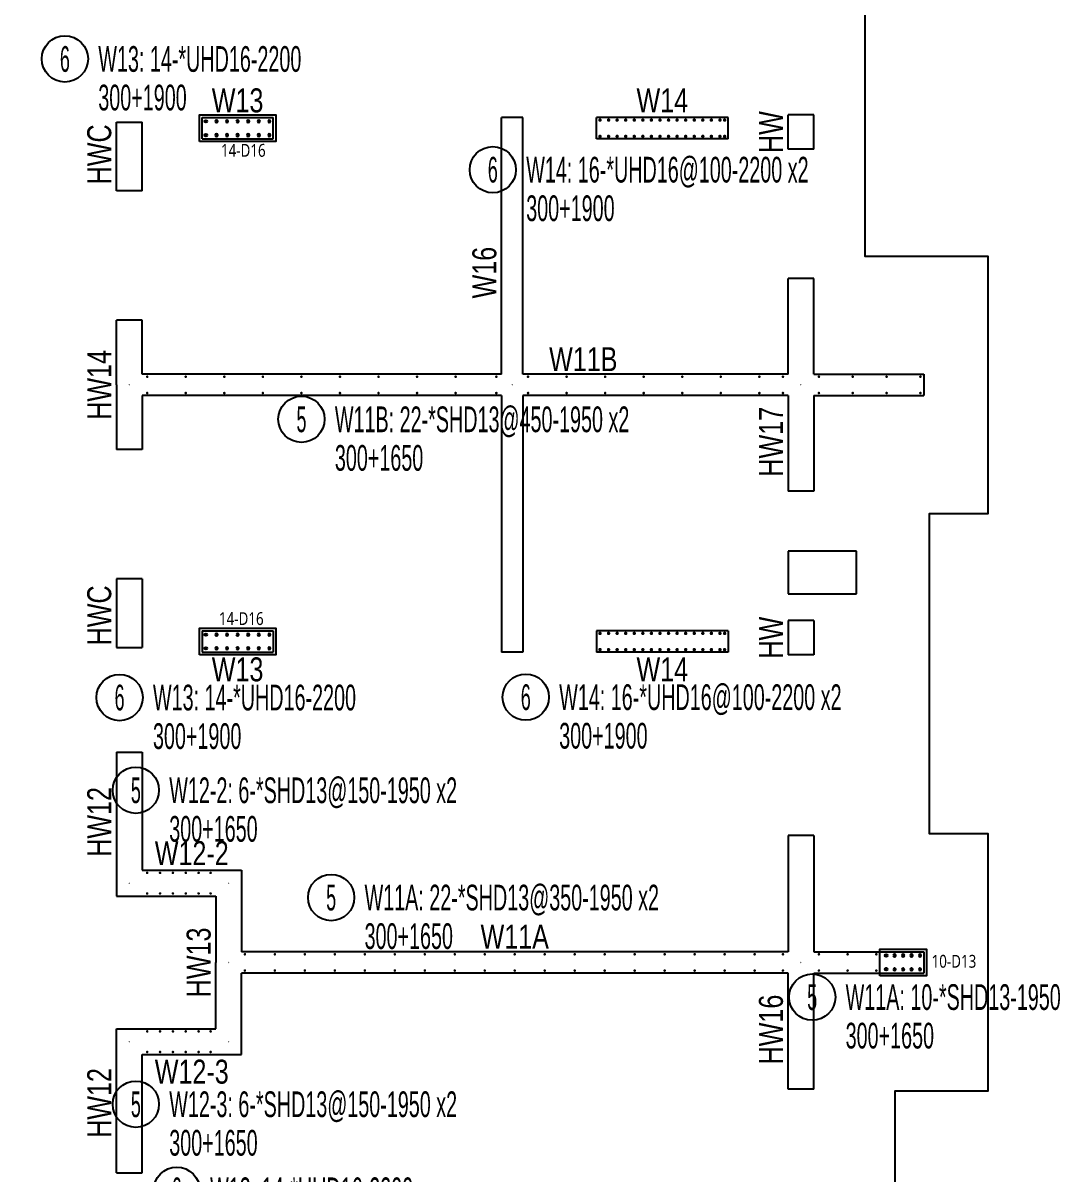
# Model space of a CAD drawing. Header units: millimetres. Extents: x 262481 to 2519995, y -394348 to 364571.
# Drawn here: x 448145 to 460248, y -343064 to -329632 of the extents above; entities that cross this region are included whole.
import ezdxf
from ezdxf.enums import TextEntityAlignment as Align

# ---------------------------------------------------------------- set-up
doc = ezdxf.new("R2010")
doc.units = ezdxf.units.MM
doc.header["$LTSCALE"] = 65
for name, color, linetype in [('BARR', 1, 'Continuous'), ('DIM', 7, 'Continuous'), ('LEADER', 7, 'Continuous'), ('RP_TAG', 7, 'Continuous'), ('TEXT-배근', 3, 'Continuous'), ('XREBAR', 1, 'Continuous')]:
    doc.layers.add(name, color=color, linetype=linetype)
doc.layers.add('벽부호', color=3, linetype='Continuous', lineweight=0)
doc.styles.add('RPWK1', font='arial.ttf', dxfattribs={"bigfont": 'whgtxt.shx'})
doc.styles.add('돋음', font='Dotum.ttf')
doc.styles.add('맑은고딕', font='malgun.ttf')

# ---------------------------------------------------------------- blocks, each defined once
blk = doc.blocks.new('ZBZDBSTH')
at = {"color": 8, "linetype": 'ByBlock'}
blk.add_lwpolyline([(4205, -5455), (7105, -5455), (7105, -6055), (17830, -6055), (17830, -3055), (16745, -3055), (16745, 895), (17830, 895), (17830, 3895), (17145, 3895), (17145, 7635), (17830, 7635), (17830, 10635), (16395, 10635), (16395, 14375), (17830, 14375), (17830, 17375), (16395, 17375), (16395, 21325), (17830, 21325), (17830, 24325), (5265, 24325)], dxfattribs=at)
at = {"layer": 'DIM', "color": 5}
for p, q in [((8655, 12255), (9485, 12255)), ((8655, 12005), (8655, 12255)), ((9485, 12005), (9485, 12255)), ((12150, 9260), (12150, 12255)), ((12400, 12255), (12150, 12255)), ((12400, 9260), (12400, 12255)), ((14795, 12255), (13260, 12255)), ((13260, 12005), (13260, 12255)), ((14795, 12005), (14795, 12255)), ((15495, 11885), (15495, 12285)), ((15795, 12285), (15495, 12285)), ((15795, 11885), (15795, 12285)), ((7655, 12200), (7955, 12200)), ((7655, 11400), (7655, 12200)), ((7955, 11400), (7955, 12200)), ((8655, 12005), (9485, 12005)), ((14795, 12005), (13260, 12005)), ((15795, 11885), (15495, 11885)), ((7955, 11400), (7655, 11400)), ((15795, 10375), (15495, 10375)), ((15495, 9260), (15495, 10375)), ((15795, 9260), (15795, 10375)), ((7955, 9890), (7655, 9890)), ((7655, 9135), (7655, 9890)), ((7955, 9260), (7955, 9890)), ((7655, 9135), (7655, 8380)), ((12150, 9260), (7955, 9260)), ((15495, 9260), (12400, 9260)), ((15795, 9260), (17080, 9260)), ((17080, 9260), (17080, 9010)), ((12150, 9010), (7955, 9010)), ((7955, 9010), (7955, 8380)), ((12150, 9010), (12150, 6015)), ((15495, 9010), (12400, 9010)), ((12400, 9010), (12400, 6015)), ((15495, 9010), (15495, 7895)), ((15795, 9010), (15795, 7895)), ((15795, 9010), (17080, 9010)), ((7955, 8380), (7655, 8380)), ((15795, 7895), (15495, 7895)), ((15495, 7195), (15495, 6695)), ((16295, 7195), (15495, 7195)), ((16295, 6695), (16295, 7195)), ((7955, 6870), (7655, 6870)), ((7655, 6870), (7655, 6070)), ((7955, 6870), (7955, 6070)), ((15495, 6695), (16295, 6695)), ((15495, 6385), (15495, 5985)), ((15795, 6385), (15495, 6385)), ((15795, 6385), (15795, 5985)), ((8655, 6265), (9485, 6265)), ((8655, 6265), (8655, 6015)), ((9485, 6265), (9485, 6015)), ((14795, 6265), (13260, 6265)), ((13260, 6265), (13260, 6015)), ((14795, 6265), (14795, 6015)), ((7655, 6070), (7955, 6070)), ((8655, 6015), (9485, 6015)), ((12400, 6015), (12150, 6015)), ((14795, 6015), (13260, 6015)), ((15795, 5985), (15495, 5985)), ((7655, 4850), (7955, 4850)), ((7655, 4850), (7655, 3170)), ((7955, 4850), (7955, 3470)), ((15495, 3875), (15495, 2520)), ((15795, 3875), (15495, 3875)), ((15795, 3875), (15795, 2520)), ((7955, 3470), (9115, 3470)), ((9115, 3470), (9115, 2520)), ((7655, 3170), (8815, 3170)), ((8815, 3170), (8815, 2395)), ((15495, 2520), (9115, 2520)), ((15795, 2520), (17080, 2520)), ((17080, 2520), (17080, 2270)), ((8815, 1620), (8815, 2395)), ((9115, 1320), (9115, 2270)), ((15495, 2270), (9115, 2270)), ((15495, 915), (15495, 2270)), ((15795, 915), (15795, 2270)), ((15795, 2270), (17080, 2270)), ((7655, -60), (7655, 1620)), ((7655, 1620), (8815, 1620)), ((7955, -60), (7955, 1320)), ((7955, 1320), (9115, 1320)), ((15795, 915), (15495, 915)), ((7655, -60), (7955, -60))]:
    blk.add_line(p, q, dxfattribs=at)
blk = doc.blocks.new('BAR')
at = {"layer": 'BARR'}
h = blk.add_hatch(color=256, dxfattribs=at)
edge = h.paths.add_edge_path()
edge.add_arc((0, 0), 15, 0, 360)
blk.add_circle((0, 0), 15, dxfattribs=at)
blk = doc.blocks.new('*U2008', base_point=(451125.5468, -334257.1725))
at = {"layer": 'RP_TAG', "color": 0, "linetype": 'Continuous', "ltscale": 100}
blk.add_circle((451394.5468, -334257.1725), 270, dxfattribs=at)
at = {"layer": 'RP_TAG', "color": 0, "linetype": 'Continuous', "ltscale": 100, "style": 'RPWK1', "width": 0.5}
blk.add_text('5', height=300, dxfattribs=at).set_placement((451394.5468, -334257.1725), align=Align.MIDDLE_CENTER)
at = {"layer": 'RP_TAG', "color": 0, "linetype": 'Continuous', "ltscale": 100, "style": 'RPWK1', "width": 0.55}
for s, p in [('W11B: 22-*SHD13@450-1950 x2', (451784.5468, -334257.1725)), ('300+1650', (451784.5468, -334707.1725))]:
    blk.add_text(s, height=300, dxfattribs=at).set_placement(p, align=Align.MIDDLE_LEFT)
blk = doc.blocks.new('*U2021', base_point=(451125.5468, -334257.1725))
at = {"layer": 'RP_TAG', "color": 0, "linetype": 'Continuous', "ltscale": 100}
blk.add_circle((451394.5468, -334257.1725), 270, dxfattribs=at)
at = {"layer": 'RP_TAG', "color": 0, "linetype": 'Continuous', "ltscale": 100, "style": 'RPWK1', "width": 0.5}
blk.add_text('5', height=300, dxfattribs=at).set_placement((451394.5468, -334257.1725), align=Align.MIDDLE_CENTER)
at = {"layer": 'RP_TAG', "color": 0, "linetype": 'Continuous', "ltscale": 100, "style": 'RPWK1', "width": 0.55}
for s, p in [('W11B: 22-*SHD13@450-1950 x2', (451784.5468, -334257.1725)), ('300+1650', (451784.5468, -334707.1725))]:
    blk.add_text(s, height=300, dxfattribs=at).set_placement(p, align=Align.MIDDLE_LEFT)
blk = doc.blocks.new('*U2031', base_point=(451472.1331, -339838.1634))
at = {"layer": 'RP_TAG', "color": 0, "linetype": 'Continuous', "ltscale": 100}
blk.add_circle((451741.1331, -339838.1634), 270, dxfattribs=at)
at = {"layer": 'RP_TAG', "color": 0, "linetype": 'Continuous', "ltscale": 100, "style": 'RPWK1', "width": 0.5}
blk.add_text('5', height=300, dxfattribs=at).set_placement((451741.1331, -339838.1634), align=Align.MIDDLE_CENTER)
at = {"layer": 'RP_TAG', "color": 0, "linetype": 'Continuous', "ltscale": 100, "style": 'RPWK1', "width": 0.55}
for s, p in [('W11A: 22-*SHD13@350-1950 x2', (452131.1331, -339838.1634)), ('300+1650', (452131.1331, -340288.1634))]:
    blk.add_text(s, height=300, dxfattribs=at).set_placement(p, align=Align.MIDDLE_LEFT)
blk = doc.blocks.new('*U2032', base_point=(449192.3138, -338586.4903))
at = {"layer": 'RP_TAG', "color": 0, "linetype": 'Continuous', "ltscale": 100}
blk.add_circle((449461.3138, -338586.4903), 270, dxfattribs=at)
at = {"layer": 'RP_TAG', "color": 0, "linetype": 'Continuous', "ltscale": 100, "style": 'RPWK1', "width": 0.5}
blk.add_text('5', height=300, dxfattribs=at).set_placement((449461.3138, -338586.4903), align=Align.MIDDLE_CENTER)
at = {"layer": 'RP_TAG', "color": 0, "linetype": 'Continuous', "ltscale": 100, "style": 'RPWK1', "width": 0.55}
for s, p in [('W12-2: 6-*SHD13@150-1950 x2', (449851.3138, -338586.4903)), ('300+1650', (449851.3138, -339036.4903))]:
    blk.add_text(s, height=300, dxfattribs=at).set_placement(p, align=Align.MIDDLE_LEFT)
blk = doc.blocks.new('*U2033', base_point=(449192.2801, -342250.1583))
at = {"layer": 'RP_TAG', "color": 0, "linetype": 'Continuous', "ltscale": 100}
blk.add_circle((449461.2801, -342250.1492), 270, dxfattribs=at)
at = {"layer": 'RP_TAG', "color": 0, "linetype": 'Continuous', "ltscale": 100, "style": 'RPWK1', "width": 0.5}
blk.add_text('5', height=300, rotation=0.00194806, dxfattribs=at).set_placement((449461.2801, -342250.1492), align=Align.MIDDLE_CENTER)
at = {"layer": 'RP_TAG', "color": 0, "linetype": 'Continuous', "ltscale": 100, "style": 'RPWK1', "width": 0.55}
for s, p in [('W12-3: 6-*SHD13@150-1950 x2', (449851.2801, -342250.1359)), ('300+1650', (449851.2954, -342700.1359))]:
    blk.add_text(s, height=300, rotation=0.00194806, dxfattribs=at).set_placement(p, align=Align.MIDDLE_LEFT)
blk = doc.blocks.new('*U2035', base_point=(457087.1627, -340999.678))
at = {"layer": 'RP_TAG', "color": 0, "linetype": 'Continuous', "ltscale": 100}
blk.add_circle((457356.1627, -340999.678), 270, dxfattribs=at)
at = {"layer": 'RP_TAG', "color": 0, "linetype": 'Continuous', "ltscale": 100, "style": 'RPWK1', "width": 0.5}
blk.add_text('5', height=300, dxfattribs=at).set_placement((457356.1627, -340999.678), align=Align.MIDDLE_CENTER)
at = {"layer": 'RP_TAG', "color": 0, "linetype": 'Continuous', "ltscale": 100, "style": 'RPWK1', "width": 0.55}
for s, p in [('W11A: 10-*SHD13-1950', (457746.1627, -340999.678)), ('300+1650', (457746.1627, -341449.678))]:
    blk.add_text(s, height=300, dxfattribs=at).set_placement(p, align=Align.MIDDLE_LEFT)
blk = doc.blocks.new('*U2083', base_point=(453743.7395, -337499.6453))
at = {"layer": 'RP_TAG', "color": 0, "linetype": 'Continuous', "ltscale": 100}
blk.add_circle((454012.7395, -337499.6453), 270, dxfattribs=at)
at = {"layer": 'RP_TAG', "color": 0, "linetype": 'Continuous', "ltscale": 100, "style": 'RPWK1', "width": 0.5}
blk.add_text('6', height=300, dxfattribs=at).set_placement((454012.7395, -337499.6453), align=Align.MIDDLE_CENTER)
at = {"layer": 'RP_TAG', "color": 0, "linetype": 'Continuous', "ltscale": 100, "style": 'RPWK1', "width": 0.55}
for s, p in [('W14: 16-*UHD16@100-2200 x2', (454402.7395, -337499.6453)), ('300+1900', (454402.7395, -337949.6453))]:
    blk.add_text(s, height=300, dxfattribs=at).set_placement(p, align=Align.MIDDLE_LEFT)
blk = doc.blocks.new('*U2084', base_point=(453358.891, -331343.7864))
at = {"layer": 'RP_TAG', "color": 0, "linetype": 'Continuous', "ltscale": 100}
blk.add_circle((453627.891, -331343.7864), 270, dxfattribs=at)
at = {"layer": 'RP_TAG', "color": 0, "linetype": 'Continuous', "ltscale": 100, "style": 'RPWK1', "width": 0.5}
blk.add_text('6', height=300, dxfattribs=at).set_placement((453627.891, -331343.7864), align=Align.MIDDLE_CENTER)
at = {"layer": 'RP_TAG', "color": 0, "linetype": 'Continuous', "ltscale": 100, "style": 'RPWK1', "width": 0.55}
for s, p in [('W14: 16-*UHD16@100-2200 x2', (454017.891, -331343.7864)), ('300+1900', (454017.891, -331793.7864))]:
    blk.add_text(s, height=300, dxfattribs=at).set_placement(p, align=Align.MIDDLE_LEFT)
blk = doc.blocks.new('*U2090', base_point=(449669.5372, -343254.6019))
at = {"layer": 'RP_TAG', "color": 0, "linetype": 'Continuous', "ltscale": 100}
blk.add_circle((449938.5372, -343254.6019), 270, dxfattribs=at)
at = {"layer": 'RP_TAG', "color": 0, "linetype": 'Continuous', "ltscale": 100, "style": 'RPWK1', "width": 0.5}
blk.add_text('6', height=300, dxfattribs=at).set_placement((449938.5372, -343254.6019), align=Align.MIDDLE_CENTER)
at = {"layer": 'RP_TAG', "color": 0, "linetype": 'Continuous', "ltscale": 100, "style": 'RPWK1', "width": 0.55}
for s, p in [('W13: 14-*UHD16-2200', (450328.5372, -343254.6019)), ('300+1900', (450328.5372, -343704.6019))]:
    blk.add_text(s, height=300, dxfattribs=at).set_placement(p, align=Align.MIDDLE_LEFT)
blk = doc.blocks.new('*U2091', base_point=(449002.4421, -337503.9682))
at = {"layer": 'RP_TAG', "color": 0, "linetype": 'Continuous', "ltscale": 100}
blk.add_circle((449271.4421, -337503.9682), 270, dxfattribs=at)
at = {"layer": 'RP_TAG', "color": 0, "linetype": 'Continuous', "ltscale": 100, "style": 'RPWK1', "width": 0.5}
blk.add_text('6', height=300, dxfattribs=at).set_placement((449271.4421, -337503.9682), align=Align.MIDDLE_CENTER)
at = {"layer": 'RP_TAG', "color": 0, "linetype": 'Continuous', "ltscale": 100, "style": 'RPWK1', "width": 0.55}
for s, p in [('W13: 14-*UHD16-2200', (449661.4421, -337503.9682)), ('300+1900', (449661.4421, -337953.9682))]:
    blk.add_text(s, height=300, dxfattribs=at).set_placement(p, align=Align.MIDDLE_LEFT)
blk = doc.blocks.new('*U2092', base_point=(448364.247, -330051.9167))
at = {"layer": 'RP_TAG', "color": 0, "linetype": 'Continuous', "ltscale": 100}
blk.add_circle((448633.247, -330051.9167), 270, dxfattribs=at)
at = {"layer": 'RP_TAG', "color": 0, "linetype": 'Continuous', "ltscale": 100, "style": 'RPWK1', "width": 0.5}
blk.add_text('6', height=300, dxfattribs=at).set_placement((448633.247, -330051.9167), align=Align.MIDDLE_CENTER)
at = {"layer": 'RP_TAG', "color": 0, "linetype": 'Continuous', "ltscale": 100, "style": 'RPWK1', "width": 0.55}
for s, p in [('W13: 14-*UHD16-2200', (449023.247, -330051.9167)), ('300+1900', (449023.247, -330501.9167))]:
    blk.add_text(s, height=300, dxfattribs=at).set_placement(p, align=Align.MIDDLE_LEFT)
blk = doc.blocks.new('*U2105', base_point=(457224.0942, -333855.2259, 17.1429))
at = {"layer": 'RP_TAG', "color": 0, "linetype": 'Continuous', "ltscale": 100, "style": 'RPWK1'}
blk.add_text('+', height=26, dxfattribs=at).set_placement((457224.0942, -333855.2259, 34.2858), align=Align.MIDDLE_CENTER)
blk = doc.blocks.new('*U2106', base_point=(453854.0942, -333855.2259, 17.1429))
at = {"layer": 'RP_TAG', "color": 0, "linetype": 'Continuous', "ltscale": 100, "style": 'RPWK1'}
blk.add_text('+', height=26, dxfattribs=at).set_placement((453854.0942, -333855.2259, 34.2858), align=Align.MIDDLE_CENTER)
blk = doc.blocks.new('*U2107', base_point=(449384.0942, -333855.2259, 17.1429))
at = {"layer": 'RP_TAG', "color": 0, "linetype": 'Continuous', "ltscale": 100, "style": 'RPWK1'}
blk.add_text('+', height=26, dxfattribs=at).set_placement((449384.0942, -333855.2259, 34.2858), align=Align.MIDDLE_CENTER)
blk = doc.blocks.new('*U2108', base_point=(457224.0942, -340595.2259, 17.1429))
at = {"layer": 'RP_TAG', "color": 0, "linetype": 'Continuous', "ltscale": 100, "style": 'RPWK1'}
blk.add_text('+', height=26, dxfattribs=at).set_placement((457224.0942, -340595.2259, 34.2858), align=Align.MIDDLE_CENTER)
blk = doc.blocks.new('*U2109', base_point=(450544.0442, -339670.2259, 17.1429))
at = {"layer": 'RP_TAG', "color": 0, "linetype": 'Continuous', "ltscale": 100, "style": 'RPWK1'}
blk.add_text('+', height=26, dxfattribs=at).set_placement((450544.0442, -339670.2259, 34.2858), align=Align.MIDDLE_CENTER)
blk = doc.blocks.new('*U2110', base_point=(449384.1442, -339670.2259, 17.1429))
at = {"layer": 'RP_TAG', "color": 0, "linetype": 'Continuous', "ltscale": 100, "style": 'RPWK1'}
blk.add_text('+', height=26, dxfattribs=at).set_placement((449384.1442, -339670.2259, 34.2858), align=Align.MIDDLE_CENTER)
blk = doc.blocks.new('*U2111', base_point=(450544.0942, -341520.1759, 17.1429))
at = {"layer": 'RP_TAG', "color": 0, "linetype": 'Continuous', "ltscale": 100, "style": 'RPWK1'}
blk.add_text('+', height=26, dxfattribs=at).set_placement((450544.0942, -341520.1759, 34.2858), align=Align.MIDDLE_CENTER)
blk = doc.blocks.new('*U2112', base_point=(449384.0942, -341520.2259, 17.1429))
at = {"layer": 'RP_TAG', "color": 0, "linetype": 'Continuous', "ltscale": 100, "style": 'RPWK1'}
blk.add_text('+', height=26, dxfattribs=at).set_placement((449384.0942, -341520.2259, 34.2858), align=Align.MIDDLE_CENTER)
blk = doc.blocks.new('*U2113', base_point=(450544.0815, -340595.2259, 17.1429))
at = {"layer": 'RP_TAG', "color": 0, "linetype": 'Continuous', "ltscale": 100, "style": 'RPWK1'}
blk.add_text('+', height=26, dxfattribs=at).set_placement((450544.0815, -340595.2259, 34.2858), align=Align.MIDDLE_CENTER)

msp = doc.modelspace()

# ---------------------------------------------------------------- linework, layer by layer
at = {"layer": 'LEADER'}
for points in [[(450204.1, -331015.2), (450204.1, -330705.2), (451094.1, -330705.2), (451094.1, -331015.2)], [(450204.1, -337005.2), (450204.1, -336695.2), (451094.1, -336695.2), (451094.1, -337005.2)], [(458144.1, -340750.2), (458144.1, -340440.2), (458689.1, -340440.2), (458689.1, -340750.2)]]:
    msp.add_lwpolyline(points, close=True, dxfattribs=at)
at = {"layer": 'XREBAR', "color": 171, "linetype": 'Continuous', "ltscale": 2.91412e-318, "const_width": 20}
for points in [[(454869.1, -330765.2, -1), (454889.1, -330765.2, -1), (454869.1, -330765.2)], [(454969.1, -330765.2, -1), (454989.1, -330765.2, -1), (454969.1, -330765.2)], [(455069.1, -330765.2, -1), (455089.1, -330765.2, -1), (455069.1, -330765.2)], [(455169.1, -330765.2, -1), (455189.1, -330765.2, -1), (455169.1, -330765.2)], [(455269.1, -330765.2, -1), (455289.1, -330765.2, -1), (455269.1, -330765.2)], [(455369.1, -330765.2, -1), (455389.1, -330765.2, -1), (455369.1, -330765.2)], [(455469.1, -330765.2, -1), (455489.1, -330765.2, -1), (455469.1, -330765.2)], [(455569.1, -330765.2, -1), (455589.1, -330765.2, -1), (455569.1, -330765.2)], [(455669.1, -330765.2, -1), (455689.1, -330765.2, -1), (455669.1, -330765.2)], [(455769.1, -330765.2, -1), (455789.1, -330765.2, -1), (455769.1, -330765.2)], [(455869.1, -330765.2, -1), (455889.1, -330765.2, -1), (455869.1, -330765.2)], [(455969.1, -330765.2, -1), (455989.1, -330765.2, -1), (455969.1, -330765.2)], [(456069.1, -330765.2, -1), (456089.1, -330765.2, -1), (456069.1, -330765.2)], [(456169.1, -330765.2, -1), (456189.1, -330765.2, -1), (456169.1, -330765.2)], [(456269.1, -330765.2, -1), (456289.1, -330765.2, -1), (456269.1, -330765.2)], [(456324.1, -330765.2, -1), (456344.1, -330765.2, -1), (456324.1, -330765.2)], [(454869.1, -330955.2, -1), (454889.1, -330955.2, -1), (454869.1, -330955.2)], [(454969.1, -330955.2, -1), (454989.1, -330955.2, -1), (454969.1, -330955.2)], [(455069.1, -330955.2, -1), (455089.1, -330955.2, -1), (455069.1, -330955.2)], [(455169.1, -330955.2, -1), (455189.1, -330955.2, -1), (455169.1, -330955.2)], [(455269.1, -330955.2, -1), (455289.1, -330955.2, -1), (455269.1, -330955.2)], [(455369.1, -330955.2, -1), (455389.1, -330955.2, -1), (455369.1, -330955.2)], [(455469.1, -330955.2, -1), (455489.1, -330955.2, -1), (455469.1, -330955.2)], [(455569.1, -330955.2, -1), (455589.1, -330955.2, -1), (455569.1, -330955.2)], [(455669.1, -330955.2, -1), (455689.1, -330955.2, -1), (455669.1, -330955.2)], [(455769.1, -330955.2, -1), (455789.1, -330955.2, -1), (455769.1, -330955.2)], [(455869.1, -330955.2, -1), (455889.1, -330955.2, -1), (455869.1, -330955.2)], [(455969.1, -330955.2, -1), (455989.1, -330955.2, -1), (455969.1, -330955.2)], [(456069.1, -330955.2, -1), (456089.1, -330955.2, -1), (456069.1, -330955.2)], [(456169.1, -330955.2, -1), (456189.1, -330955.2, -1), (456169.1, -330955.2)], [(456269.1, -330955.2, -1), (456289.1, -330955.2, -1), (456269.1, -330955.2)], [(456324.1, -330955.2, -1), (456344.1, -330955.2, -1), (456324.1, -330955.2)], [(454869.1, -336755.2, -1), (454889.1, -336755.2, -1), (454869.1, -336755.2)], [(454969.1, -336755.2, -1), (454989.1, -336755.2, -1), (454969.1, -336755.2)], [(455069.1, -336755.2, -1), (455089.1, -336755.2, -1), (455069.1, -336755.2)], [(455169.1, -336755.2, -1), (455189.1, -336755.2, -1), (455169.1, -336755.2)], [(455269.1, -336755.2, -1), (455289.1, -336755.2, -1), (455269.1, -336755.2)], [(455369.1, -336755.2, -1), (455389.1, -336755.2, -1), (455369.1, -336755.2)], [(455469.1, -336755.2, -1), (455489.1, -336755.2, -1), (455469.1, -336755.2)], [(455569.1, -336755.2, -1), (455589.1, -336755.2, -1), (455569.1, -336755.2)], [(455669.1, -336755.2, -1), (455689.1, -336755.2, -1), (455669.1, -336755.2)], [(455769.1, -336755.2, -1), (455789.1, -336755.2, -1), (455769.1, -336755.2)], [(455869.1, -336755.2, -1), (455889.1, -336755.2, -1), (455869.1, -336755.2)], [(455969.1, -336755.2, -1), (455989.1, -336755.2, -1), (455969.1, -336755.2)], [(456069.1, -336755.2, -1), (456089.1, -336755.2, -1), (456069.1, -336755.2)], [(456169.1, -336755.2, -1), (456189.1, -336755.2, -1), (456169.1, -336755.2)], [(456269.1, -336755.2, -1), (456289.1, -336755.2, -1), (456269.1, -336755.2)], [(456324.1, -336755.2, -1), (456344.1, -336755.2, -1), (456324.1, -336755.2)], [(454869.1, -336945.2, -1), (454889.1, -336945.2, -1), (454869.1, -336945.2)], [(454969.1, -336945.2, -1), (454989.1, -336945.2, -1), (454969.1, -336945.2)], [(455069.1, -336945.2, -1), (455089.1, -336945.2, -1), (455069.1, -336945.2)], [(455169.1, -336945.2, -1), (455189.1, -336945.2, -1), (455169.1, -336945.2)], [(455269.1, -336945.2, -1), (455289.1, -336945.2, -1), (455269.1, -336945.2)], [(455369.1, -336945.2, -1), (455389.1, -336945.2, -1), (455369.1, -336945.2)], [(455469.1, -336945.2, -1), (455489.1, -336945.2, -1), (455469.1, -336945.2)], [(455569.1, -336945.2, -1), (455589.1, -336945.2, -1), (455569.1, -336945.2)], [(455669.1, -336945.2, -1), (455689.1, -336945.2, -1), (455669.1, -336945.2)], [(455769.1, -336945.2, -1), (455789.1, -336945.2, -1), (455769.1, -336945.2)], [(455869.1, -336945.2, -1), (455889.1, -336945.2, -1), (455869.1, -336945.2)], [(455969.1, -336945.2, -1), (455989.1, -336945.2, -1), (455969.1, -336945.2)], [(456069.1, -336945.2, -1), (456089.1, -336945.2, -1), (456069.1, -336945.2)], [(456169.1, -336945.2, -1), (456189.1, -336945.2, -1), (456169.1, -336945.2)], [(456269.1, -336945.2, -1), (456289.1, -336945.2, -1), (456269.1, -336945.2)], [(456324.1, -336945.2, -1), (456344.1, -336945.2, -1), (456324.1, -336945.2)]]:
    msp.add_lwpolyline(points, format="xyb", dxfattribs=at)
at = {"layer": 'XREBAR', "color": 11, "linetype": 'Continuous', "ltscale": 6.3e-322, "const_width": 15}
for points in [[(449586.6, -333760.2, -1), (449601.6, -333760.2, -1), (449586.6, -333760.2)], [(450036.6, -333760.2, -1), (450051.6, -333760.2, -1), (450036.6, -333760.2)], [(450486.6, -333760.2, -1), (450501.6, -333760.2, -1), (450486.6, -333760.2)], [(450936.6, -333760.2, -1), (450951.6, -333760.2, -1), (450936.6, -333760.2)], [(451386.6, -333760.2, -1), (451401.6, -333760.2, -1), (451386.6, -333760.2)], [(451836.6, -333760.2, -1), (451851.6, -333760.2, -1), (451836.6, -333760.2)], [(452286.6, -333760.2, -1), (452301.6, -333760.2, -1), (452286.6, -333760.2)], [(452736.6, -333760.2, -1), (452751.6, -333760.2, -1), (452736.6, -333760.2)], [(453186.6, -333760.2, -1), (453201.6, -333760.2, -1), (453186.6, -333760.2)], [(453661.6, -333760.2, -1), (453676.6, -333760.2, -1), (453661.6, -333760.2)], [(454031.6, -333760.2, -1), (454046.6, -333760.2, -1), (454031.6, -333760.2)], [(454481.6, -333760.2, -1), (454496.6, -333760.2, -1), (454481.6, -333760.2)], [(454931.6, -333760.2, -1), (454946.6, -333760.2, -1), (454931.6, -333760.2)], [(455381.6, -333760.2, -1), (455396.6, -333760.2, -1), (455381.6, -333760.2)], [(455831.6, -333760.2, -1), (455846.6, -333760.2, -1), (455831.6, -333760.2)], [(456281.6, -333760.2, -1), (456296.6, -333760.2, -1), (456281.6, -333760.2)], [(456731.6, -333760.2, -1), (456746.6, -333760.2, -1), (456731.6, -333760.2)], [(457006.6, -333760.2, -1), (457021.6, -333760.2, -1), (457006.6, -333760.2)], [(457426.6, -333760.2, -1), (457441.6, -333760.2, -1), (457426.6, -333760.2)], [(457821.6, -333760.2, -1), (457836.6, -333760.2, -1), (457821.6, -333760.2)], [(458216.6, -333760.2, -1), (458231.6, -333760.2, -1), (458216.6, -333760.2)], [(458611.6, -333760.2, -1), (458626.6, -333760.2, -1), (458611.6, -333760.2)], [(449586.6, -333950.3, -1), (449601.6, -333950.3, -1), (449586.6, -333950.3)], [(450036.6, -333950.3, -1), (450051.6, -333950.3, -1), (450036.6, -333950.3)], [(450486.6, -333950.3, -1), (450501.6, -333950.3, -1), (450486.6, -333950.3)], [(450936.6, -333950.3, -1), (450951.6, -333950.3, -1), (450936.6, -333950.3)], [(451386.6, -333950.3, -1), (451401.6, -333950.3, -1), (451386.6, -333950.3)], [(451836.6, -333950.3, -1), (451851.6, -333950.3, -1), (451836.6, -333950.3)], [(452286.6, -333950.3, -1), (452301.6, -333950.3, -1), (452286.6, -333950.3)], [(452736.6, -333950.3, -1), (452751.6, -333950.3, -1), (452736.6, -333950.3)], [(453186.6, -333950.3, -1), (453201.6, -333950.3, -1), (453186.6, -333950.3)], [(453661.6, -333950.3, -1), (453676.6, -333950.3, -1), (453661.6, -333950.3)], [(454031.6, -333950.3, -1), (454046.6, -333950.3, -1), (454031.6, -333950.3)], [(454481.6, -333950.3, -1), (454496.6, -333950.3, -1), (454481.6, -333950.3)], [(454931.6, -333950.3, -1), (454946.6, -333950.3, -1), (454931.6, -333950.3)], [(455381.6, -333950.3, -1), (455396.6, -333950.3, -1), (455381.6, -333950.3)], [(455831.6, -333950.3, -1), (455846.6, -333950.3, -1), (455831.6, -333950.3)], [(456281.6, -333950.3, -1), (456296.6, -333950.3, -1), (456281.6, -333950.3)], [(456731.6, -333950.3, -1), (456746.6, -333950.3, -1), (456731.6, -333950.3)], [(457006.6, -333950.3, -1), (457021.6, -333950.3, -1), (457006.6, -333950.3)], [(457426.6, -333950.3, -1), (457441.6, -333950.3, -1), (457426.6, -333950.3)], [(457821.6, -333950.3, -1), (457836.6, -333950.3, -1), (457821.6, -333950.3)], [(458216.6, -333950.3, -1), (458231.6, -333950.3, -1), (458216.6, -333950.3)], [(458611.6, -333950.3, -1), (458626.6, -333950.3, -1), (458611.6, -333950.3)], [(449586.6, -339550.2, -1), (449601.6, -339550.2, -1), (449586.6, -339550.2)], [(449736.6, -339550.2, -1), (449751.6, -339550.2, -1), (449736.6, -339550.2)], [(449886.6, -339550.2, -1), (449901.6, -339550.2, -1), (449886.6, -339550.2)], [(450036.6, -339550.2, -1), (450051.6, -339550.2, -1), (450036.6, -339550.2)], [(450186.6, -339550.2, -1), (450201.6, -339550.2, -1), (450186.6, -339550.2)], [(450326.5, -339550.2, -1), (450341.5, -339550.2, -1), (450326.5, -339550.2)], [(449586.6, -339790.3, -1), (449601.6, -339790.3, -1), (449586.6, -339790.3)], [(449736.6, -339790.3, -1), (449751.6, -339790.3, -1), (449736.6, -339790.3)], [(449886.6, -339790.3, -1), (449901.6, -339790.3, -1), (449886.6, -339790.3)], [(450036.6, -339790.3, -1), (450051.6, -339790.3, -1), (450036.6, -339790.3)], [(450186.6, -339790.3, -1), (450201.6, -339790.3, -1), (450186.6, -339790.3)], [(450326.5, -339790.3, -1), (450341.5, -339790.3, -1), (450326.5, -339790.3)], [(450726.6, -340500.2, -1), (450741.6, -340500.2, -1), (450726.6, -340500.2)], [(451076.6, -340500.2, -1), (451091.6, -340500.2, -1), (451076.6, -340500.2)], [(451426.6, -340500.2, -1), (451441.6, -340500.2, -1), (451426.6, -340500.2)], [(451776.6, -340500.2, -1), (451791.6, -340500.2, -1), (451776.6, -340500.2)], [(452126.6, -340500.2, -1), (452141.6, -340500.2, -1), (452126.6, -340500.2)], [(452476.6, -340500.2, -1), (452491.6, -340500.2, -1), (452476.6, -340500.2)], [(452826.6, -340500.2, -1), (452841.6, -340500.2, -1), (452826.6, -340500.2)], [(453176.6, -340500.2, -1), (453191.6, -340500.2, -1), (453176.6, -340500.2)], [(453526.6, -340500.2, -1), (453541.6, -340500.2, -1), (453526.6, -340500.2)], [(453876.6, -340500.2, -1), (453891.6, -340500.2, -1), (453876.6, -340500.2)], [(454226.6, -340500.2, -1), (454241.6, -340500.2, -1), (454226.6, -340500.2)], [(454576.6, -340500.2, -1), (454591.6, -340500.2, -1), (454576.6, -340500.2)], [(454926.6, -340500.2, -1), (454941.6, -340500.2, -1), (454926.6, -340500.2)], [(455276.6, -340500.2, -1), (455291.6, -340500.2, -1), (455276.6, -340500.2)], [(455626.6, -340500.2, -1), (455641.6, -340500.2, -1), (455626.6, -340500.2)], [(455976.6, -340500.2, -1), (455991.6, -340500.2, -1), (455976.6, -340500.2)], [(456326.6, -340500.2, -1), (456341.6, -340500.2, -1), (456326.6, -340500.2)], [(456676.6, -340500.2, -1), (456691.6, -340500.2, -1), (456676.6, -340500.2)], [(457006.6, -340500.2, -1), (457021.6, -340500.2, -1), (457006.6, -340500.2)], [(457426.6, -340500.2, -1), (457441.6, -340500.2, -1), (457426.6, -340500.2)], [(457761.6, -340500.2, -1), (457776.6, -340500.2, -1), (457761.6, -340500.2)], [(458096.6, -340500.2, -1), (458111.6, -340500.2, -1), (458096.6, -340500.2)], [(450726.6, -340690.3, -1), (450741.6, -340690.3, -1), (450726.6, -340690.3)], [(451076.6, -340690.3, -1), (451091.6, -340690.3, -1), (451076.6, -340690.3)], [(451426.6, -340690.3, -1), (451441.6, -340690.3, -1), (451426.6, -340690.3)], [(451776.6, -340690.3, -1), (451791.6, -340690.3, -1), (451776.6, -340690.3)], [(452126.6, -340690.3, -1), (452141.6, -340690.3, -1), (452126.6, -340690.3)], [(452476.6, -340690.3, -1), (452491.6, -340690.3, -1), (452476.6, -340690.3)], [(452826.6, -340690.3, -1), (452841.6, -340690.3, -1), (452826.6, -340690.3)], [(453176.6, -340690.3, -1), (453191.6, -340690.3, -1), (453176.6, -340690.3)], [(453526.6, -340690.3, -1), (453541.6, -340690.3, -1), (453526.6, -340690.3)], [(453876.6, -340690.3, -1), (453891.6, -340690.3, -1), (453876.6, -340690.3)], [(454226.6, -340690.3, -1), (454241.6, -340690.3, -1), (454226.6, -340690.3)], [(454576.6, -340690.3, -1), (454591.6, -340690.3, -1), (454576.6, -340690.3)], [(454926.6, -340690.3, -1), (454941.6, -340690.3, -1), (454926.6, -340690.3)], [(455276.6, -340690.3, -1), (455291.6, -340690.3, -1), (455276.6, -340690.3)], [(455626.6, -340690.3, -1), (455641.6, -340690.3, -1), (455626.6, -340690.3)], [(455976.6, -340690.3, -1), (455991.6, -340690.3, -1), (455976.6, -340690.3)], [(456326.6, -340690.3, -1), (456341.6, -340690.3, -1), (456326.6, -340690.3)], [(456676.6, -340690.3, -1), (456691.6, -340690.3, -1), (456676.6, -340690.3)], [(457006.6, -340690.3, -1), (457021.6, -340690.3, -1), (457006.6, -340690.3)], [(457426.6, -340690.3, -1), (457441.6, -340690.3, -1), (457426.6, -340690.3)], [(457761.6, -340690.3, -1), (457776.6, -340690.3, -1), (457761.6, -340690.3)], [(458096.6, -340690.3, -1), (458111.6, -340690.3, -1), (458096.6, -340690.3)], [(449586.6, -341400.2, -1), (449601.6, -341400.2, -1), (449586.6, -341400.2)], [(449736.6, -341400.2, -1), (449751.6, -341400.2, -1), (449736.6, -341400.2)], [(449886.6, -341400.2, -1), (449901.6, -341400.2, -1), (449886.6, -341400.2)], [(450036.6, -341400.2, -1), (450051.6, -341400.2, -1), (450036.6, -341400.2)], [(450186.6, -341400.2, -1), (450201.6, -341400.2, -1), (450186.6, -341400.2)], [(450326.6, -341400.2, -1), (450341.6, -341400.2, -1), (450326.6, -341400.2)], [(449586.6, -341640.3, -1), (449601.6, -341640.3, -1), (449586.6, -341640.3)], [(449736.6, -341640.3, -1), (449751.6, -341640.3, -1), (449736.6, -341640.3)], [(449886.6, -341640.3, -1), (449901.6, -341640.3, -1), (449886.6, -341640.3)], [(450036.6, -341640.2, -1), (450051.6, -341640.2, -1), (450036.6, -341640.2)], [(450186.6, -341640.2, -1), (450201.6, -341640.2, -1), (450186.6, -341640.2)], [(450326.6, -341640.2, -1), (450341.6, -341640.2, -1), (450326.6, -341640.2)]]:
    msp.add_lwpolyline(points, format="xyb", dxfattribs=at)

# ---------------------------------------------------------------- block references
at = {"layer": 'BARR', "rotation": 270}
for p in [(450279.1, -330780.2), (450279.1, -330940.2), (450279.1, -336770.2), (450279.1, -336930.2), (458219.1, -340515.2), (458219.1, -340675.2)]:
    msp.add_blockref('BAR', p, dxfattribs=at)
at = {"layer": 'BARR', "xscale": -1, "rotation": 90}
for p in [(450402.4, -330780.2), (450525.8, -330780.2), (450649.1, -330780.2), (450772.4, -330780.2), (450895.8, -330780.2), (451019.1, -330780.2), (450402.4, -330940.2), (450525.8, -330940.2), (450649.1, -330940.2), (450772.4, -330940.2), (450895.8, -330940.2), (451019.1, -330940.2), (450402.4, -336770.2), (450525.8, -336770.2), (450649.1, -336770.2), (450772.4, -336770.2), (450895.8, -336770.2), (451019.1, -336770.2), (450402.4, -336930.2), (450525.8, -336930.2), (450649.1, -336930.2), (450772.4, -336930.2), (450895.8, -336930.2), (451019.1, -336930.2), (458317.8, -340515.2), (458416.6, -340515.2), (458515.3, -340515.2), (458614.1, -340515.2), (458317.8, -340675.2), (458416.6, -340675.2), (458515.3, -340675.2), (458614.1, -340675.2)]:
    msp.add_blockref('BAR', p, dxfattribs=at)
at = {"layer": 'DIM', "color": 7}
msp.add_blockref('ZBZDBSTH', (441579.1, -342990.2), dxfattribs=at)
at = {"layer": 'RP_TAG', "color": 171, "linetype": 'Continuous', "ltscale": 1.44556e-317}
for name, p in [('*U2092', (448364.2, -330051.9)), ('*U2084', (453358.9, -331343.8)), ('*U2091', (449002.4, -337504)), ('*U2083', (453743.7, -337499.6)), ('*U2090', (449669.5, -343254.6))]:
    msp.add_blockref(name, p, dxfattribs=at)
at = {"layer": 'RP_TAG', "color": 11, "linetype": 'Continuous', "ltscale": 1.44556e-317}
for name, p in [('*U2107', (449384.1, -333855.2, 17.1)), ('*U2106', (453854.1, -333855.2, 17.1)), ('*U2105', (457224.1, -333855.2, 17.1)), ('*U2008', (451125.5, -334257.2)), ('*U2021', (451125.5, -334257.2)), ('*U2032', (449192.3, -338586.5)), ('*U2110', (449384.1, -339670.2, 17.1)), ('*U2109', (450544, -339670.2, 17.1)), ('*U2031', (451472.1, -339838.2)), ('*U2113', (450544.1, -340595.2, 17.1)), ('*U2108', (457224.1, -340595.2, 17.1)), ('*U2035', (457087.2, -340999.7)), ('*U2112', (449384.1, -341520.2, 17.1)), ('*U2111', (450544.1, -341520.2, 17.1)), ('*U2033', (449192.3, -342250.2))]:
    msp.add_blockref(name, p, dxfattribs=at)

# ---------------------------------------------------------------- texts
at = {"layer": 'TEXT-배근', "style": '맑은고딕', "width": 0.8}
for s, p in [('14-D16', (450715.5, -331118.6)), ('14-D16', (450692.2, -336582.8)), ('10-D13', (459010.3, -340582))]:
    msp.add_text(s, height=150, dxfattribs=at).set_placement(p, align=Align.MIDDLE_CENTER)
at = {"layer": '벽부호', "style": '돋음', "width": 0.8}
for s, p in [('W13', (450649.1, -330535.2)), ('W14', (455606.6, -330535.2)), ('W11B', (454684.1, -333555.2)), ('W13', (450649.1, -337175.2)), ('W14', (455606.6, -337175.2)), ('W12-2', (450114.1, -339320.2)), ('W11A', (453884.1, -340295.2)), ('W12-3', (450114.1, -341870.2))]:
    msp.add_text(s, height=280, dxfattribs=at).set_placement(p, align=Align.MIDDLE_CENTER)
for s, p in [('HW', (456874.1, -330905.2)), ('HWC', (449034.1, -331165.2)), ('W16', (453529.1, -332545.2)), ('HW14', (449034.1, -333855.2)), ('HW17', (456874.1, -334518.7)), ('HWC', (449034.1, -336545.2)), ('HW', (456874.1, -336805.2)), ('HW12', (449034.1, -338955.2)), ('HW13', (450194.1, -340595.2)), ('HW16', (456874.1, -341378.7)), ('HW12', (449034.1, -342235.2))]:
    msp.add_text(s, height=280, rotation=90, dxfattribs=at).set_placement(p, align=Align.MIDDLE_CENTER)

doc.saveas('drawing.dxf')
